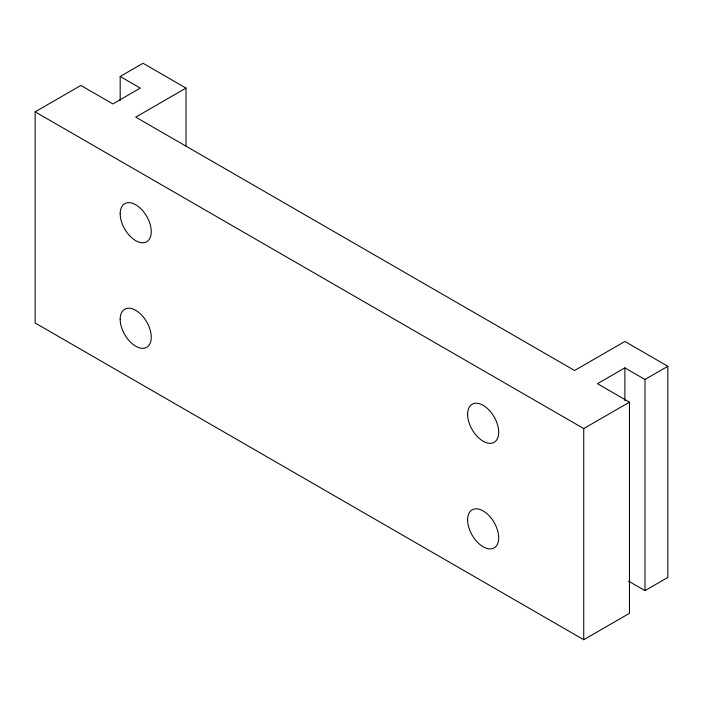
<?xml version="1.0" encoding="UTF-8"?>
<svg xmlns="http://www.w3.org/2000/svg" width="703" height="703" viewBox="0 0 703 703"><rect width="100%" height="100%" fill="white"/><g stroke="black" fill="none" stroke-linecap="round" stroke-linejoin="round"><path stroke-width="1.05" d="M628.535 581.126L644.994 590.625L667.85 577.427L667.85 366.281L644.994 379.479L624.879 367.862L597.445 383.697L629.449 402.178L629.449 613.324L583.736 639.721L35.15 322.993L35.15 111.847L80.863 85.45L112.867 103.93L140.292 88.095L120.178 76.478L120.178 100.547M120.178 76.478L143.034 63.279L186.014 88.095L186.014 146.075M186.014 88.095L135.723 117.129L574.588 370.499L624.879 341.465L667.85 366.281M35.15 111.847L583.736 428.566L629.449 402.178M644.994 379.479L644.994 590.625M624.879 367.862L624.879 400.684M583.736 428.566L583.736 639.721M467.618 414.313A21.978 12.689 60 0 0 490.931 443.321A21.978 12.689 60 0 0 490.931 412.23A21.978 12.689 60 0 0 467.618 414.313M120.178 213.73A21.978 12.689 60 0 0 143.491 242.728A21.978 12.689 60 0 0 143.491 211.647A21.978 12.689 60 0 0 120.178 213.73M467.618 519.895A21.978 12.689 60 0 0 490.931 548.894A21.978 12.689 60 0 0 490.931 517.812A21.978 12.689 60 0 0 467.618 519.895M120.178 319.303A21.978 12.689 60 0 0 143.491 348.301A21.978 12.689 60 0 0 143.491 317.22A21.978 12.689 60 0 0 120.178 319.303"/></g></svg>
